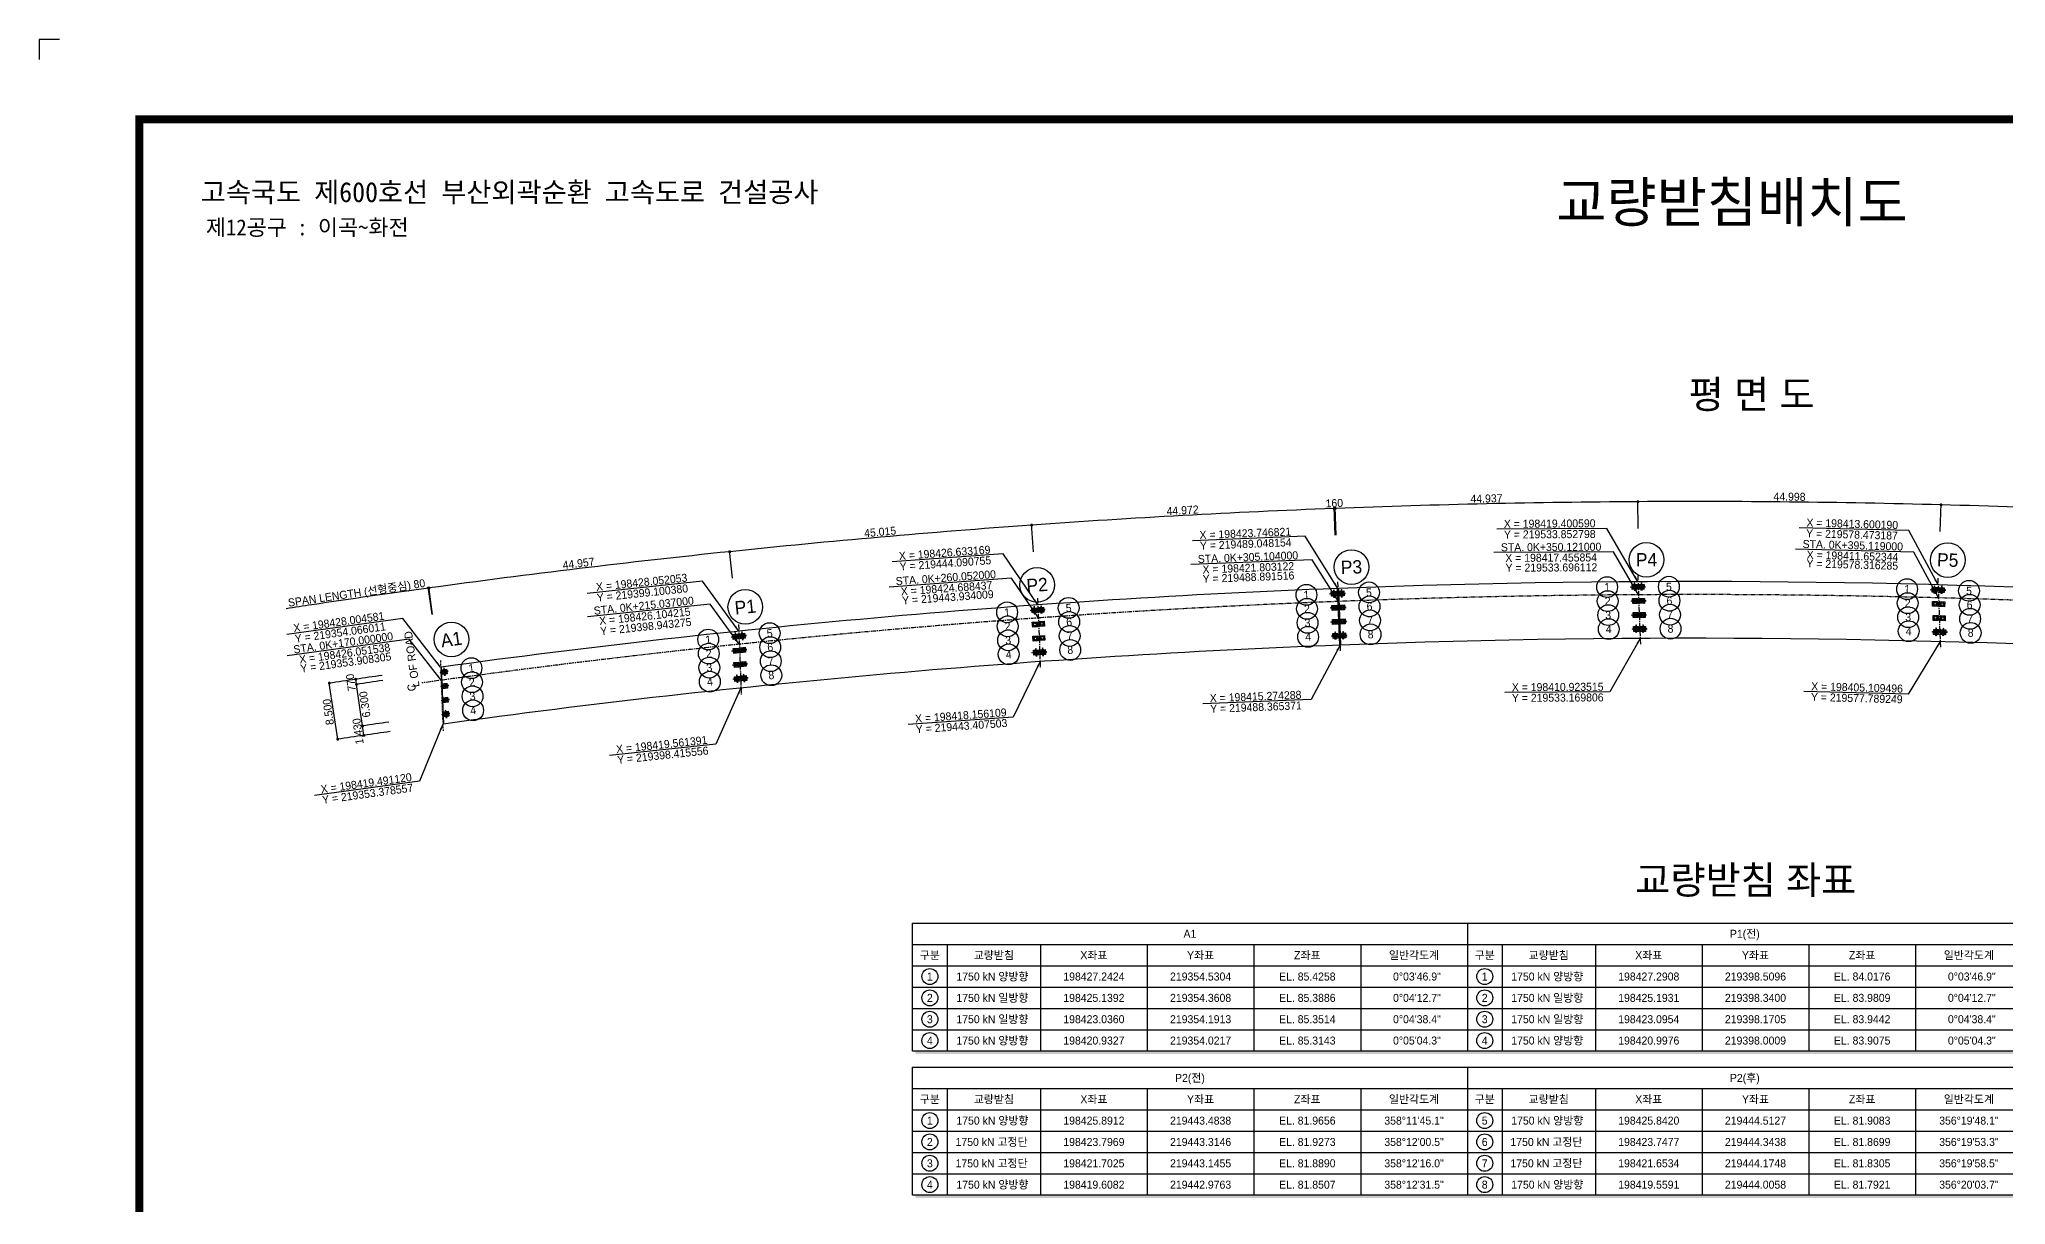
# Model space of a CAD drawing. Header units: feet. Extents: x 0 to 504600, y 0 to 356400.
# Drawn here: x 0 to 294842, y 181715 to 356400 of the extents above; entities that cross this region are included whole.
import ezdxf
from ezdxf.enums import TextEntityAlignment as Align

# ---------------------------------------------------------------- set-up
doc = ezdxf.new("R2010")
doc.units = ezdxf.units.FT
doc.header["$LTSCALE"] = 600
doc.header["$MEASUREMENT"] = 0
doc.linetypes.add('A-CENTR01', pattern=[2, 1.25, -0.25, 0.25, -0.25])
doc.linetypes.add('A-DASHD01', pattern=[0.75, 0.5, -0.25])
doc.layers.get('0').update_dxf_attribs({"linetype": 'CONTINUOUS'})
for name, color, linetype in [('1', 1, 'CONTINUOUS'), ('5', 5, 'CONTINUOUS'), ('CS-CNTL', 1, 'A-CENTR01'), ('CS-CONC-MAJR', 4, 'CONTINUOUS'), ('CS-DIML', 1, 'CONTINUOUS'), ('CS-DIMT', 3, 'CONTINUOUS'), ('CS-LEAL', 1, 'CONTINUOUS'), ('CS-LEAT', 3, 'CONTINUOUS'), ('CS-MISC', 3, 'CONTINUOUS'), ('CS-SYMB', 3, 'CONTINUOUS'), ('CS-TABL-LIN1', 4, 'CONTINUOUS'), ('CS-TABL-LIN2', 1, 'CONTINUOUS'), ('CS-TABL-TEX2', 3, 'CONTINUOUS'), ('CS-TEXT', 3, 'CONTINUOUS'), ('CX-BORD', 3, 'CONTINUOUS'), ('CX-BORD-LIN1', 4, 'CONTINUOUS'), ('CX-BORD-LIN2', 3, 'CONTINUOUS'), ('CX-BORD-TEX2', 7, 'CONTINUOUS'), ('CX-BORD-TEX3', 6, 'CONTINUOUS'), ('CX-MISC', 2, 'CONTINUOUS'), ('CZ-TEX1', 6, 'CONTINUOUS')]:
    doc.layers.add(name, color=color, linetype=linetype)
doc.styles.add('A_STANDARD', font='')
doc.styles.add('TB_TEXT', font='')
doc.styles.add('TB_WBTXT', font='')
doc.styles.add('TB_WMTXT', font='')
doc.styles.get('A_STANDARD').set_extended_font_data('Dotum')
doc.styles.get('TB_TEXT').set_extended_font_data('DotumChe')
doc.styles.get('TB_WBTXT').set_extended_font_data('Dotum')
doc.styles.get('TB_WMTXT').set_extended_font_data('DotumChe')

# ---------------------------------------------------------------- blocks, each defined once
blk = doc.blocks.new('CXBLKA1')
at = {"layer": 'CX-BORD-LIN1', "const_width": 2}
blk.add_lwpolyline([(796, 0), (0, 0), (0, 554), (796, 554)], close=True, dxfattribs=at)
at = {"layer": 'CX-MISC'}
blk.add_lwpolyline([(-20, 574), (-25, 574), (-25, 569)], dxfattribs=at)
at = {"layer": 'CX-BORD-LIN1', "style": 'TB_TEXT'}
for tag, height, p in [('TR_RDAT5', 3.5, (317.5, 33)), ('TR_DGN5', 3.5, (451.12, 33)), ('TR_CHK5', 3.5, (491.12, 33)), ('TR_APP5', 3.5, (531.12, 33)), ('TR_RNUM5', 3, (285.11, 32.64)), ('TR_RNUM4', 3, (285.11, 26.64)), ('TR_RDAT4', 3.5, (317.5, 27)), ('TR_DGN4', 3.5, (451.12, 27)), ('TR_CHK4', 3.5, (491.12, 27)), ('TR_APP4', 3.5, (531.12, 27)), ('TR_RNUM3', 3, (285.11, 20.64)), ('TR_RDAT3', 3.5, (317.5, 21)), ('TR_DGN3', 3.5, (451.12, 21)), ('TR_CHK3', 3.5, (491.12, 21)), ('TR_APP3', 3.5, (531.12, 21)), ('TR_RNUM2', 3, (285.11, 14.64)), ('TR_RDAT2', 3.5, (317.5, 15)), ('TR_DGN2', 3.5, (451.12, 15)), ('TR_CHK2', 3.5, (491.12, 15)), ('TR_APP2', 3.5, (531.12, 15)), ('TR_RNUM1', 3, (285.11, 8.64)), ('TR_RDAT1', 3.5, (317.5, 9)), ('TR_DGN1', 3.5, (451.12, 9)), ('TR_CHK1', 3.5, (491.12, 9)), ('TR_APP1', 3.5, (531.12, 9))]:
    blk.add_attdef(tag, text='', height=height, dxfattribs=at).set_placement(p, align=Align.MIDDLE_CENTER)
for tag, p in [('TR_RCON5', (342.3, 33)), ('TR_RCON4', (342.3, 27)), ('TR_RCON3', (342.3, 21)), ('TR_RCON2', (342.3, 15)), ('TR_RCON1', (342.3, 9))]:
    blk.add_attdef(tag, text='', height=3.5, dxfattribs=at).set_placement(p, align=Align.MIDDLE_LEFT)
at = {"layer": 'CX-BORD-LIN2', "style": 'TB_TEXT'}
blk.add_attdef('TD_VERSION', text='', height=3, rotation=90, dxfattribs=at).set_placement((800.5, 48.01), align=Align.MIDDLE_CENTER)
at = {"layer": 'CX-BORD-TEX2', "style": 'TB_WMTXT'}
for tag, height, p in [('TB_CNAME', 5, (15.34, 531.83)), ('TB_CSCOP', 4, (16.63, 523.83))]:
    blk.add_attdef(tag, text='', height=height, dxfattribs=at).set_placement(p, align=Align.BOTTOM_LEFT)
at = {"layer": 'CX-BORD-TEX2', "style": 'TB_WBTXT'}
for tag, height, p in [('TB_MTITIL', 10, (398, 533.33)), ('TB_STITL', 7, (398, 518.33))]:
    blk.add_attdef(tag, text='', height=height, dxfattribs=at).set_placement(p, align=Align.MIDDLE_CENTER)
at = {"layer": 'CX-BORD-TEX3', "style": 'TB_TEXT'}
for tag, height, p in [('TD_LNDST', 4.5, (215, 31.5)), ('TD_DSECT', 4.5, (605.5, 31.5)), ('TD_DDIST', 4.5, (654.5, 31.5)), ('TD_DNAME_TOP', 4.5, (755, 27.96)), ('TD_CSECT', 4.5, (605.5, 22.5)), ('TD_CDIST', 4.5, (654.5, 22.5)), ('TD_DNAME_MAIN', 4.5, (755, 21.47)), ('TD_CCOMP', 4.5, (215, 13.59)), ('TD_HSCAL', 4.5, (620.88, 13.75)), ('TD_VSCAL', 4.5, (656.86, 13.75)), ('TD_DNAME_BOT', 3, (755, 15.25)), ('TD_FIELD', 4.5, (180, 5.13)), ('TD_CSTEP', 4.5, (250.74, 5.13)), ('TD_DWGCODE', 4.5, (637, 4.79)), ('TD_DWGNO', 4.5, (755, 5))]:
    blk.add_attdef(tag, text='', height=height, dxfattribs=at).set_placement(p, align=Align.MIDDLE_CENTER)
for tag, height, width, p in [('TD_DCOMP', 4.5, 0.95, (215, 22.59)), ('TD_CNAME', 5, 0.78, (65, 7.6))]:
    blk.add_attdef(tag, text='', height=height, dxfattribs=dict(at, width=width)).set_placement(p, align=Align.MIDDLE_CENTER)
blk = doc.blocks.new('CXDIMDT2')
at = {"layer": 'CS-MISC', "const_width": 0.5}
blk.add_lwpolyline([(0.25, 0, 1), (-0.25, 0, 1)], format="xyb", close=True, dxfattribs=at)
blk = doc.blocks.new('일방향')
at = {"layer": '5'}
h = blk.add_hatch(color=3, dxfattribs=at)
h.dxf.hatch_style = 1
h.paths.add_polyline_path([(474350, 220633), (474574, 220695), (474574, 220572)])
h = blk.add_hatch(color=3, dxfattribs=at)
h.dxf.hatch_style = 1
h.paths.add_polyline_path([(474574, 220613), (474939, 220613), (474939, 220654), (474574, 220654)])
h = blk.add_hatch(color=3, dxfattribs=at)
h.dxf.hatch_style = 1
h.paths.add_polyline_path([(475163, 220633), (474939, 220695), (474939, 220572)])
at = {"color": 3, "linetype": 'Continuous'}
for p, q in [((474350, 220633), (474574, 220695)), ((474574, 220572), (474574, 220695)), ((475163, 220633), (474939, 220695))]:
    blk.add_line(p, q, dxfattribs=at)
at = {"color": 3}
for p, q in [((474574, 220572), (474350, 220633)), ((474939, 220572), (475163, 220633))]:
    blk.add_line(p, q, dxfattribs=at)
at = {"color": 3, "linetype": 'Continuous'}
for points in [[(474509, 220881), (475004, 220881), (475004, 220386), (474509, 220386)], [(474574, 220613), (474939, 220613), (474939, 220654), (474574, 220654)]]:
    blk.add_lwpolyline(points, close=True, dxfattribs=at)
at = {"color": 3}
blk.add_circle((474757, 220633), 139, dxfattribs=at)
at = {"layer": '1', "color": 3}
blk.add_circle((474757, 220633), 230, dxfattribs=at)
blk = doc.blocks.new('양방향')
at = {"layer": '5'}
h = blk.add_hatch(color=3, dxfattribs=at)
h.dxf.hatch_style = 1
h.paths.add_polyline_path([(475190, 220633), (475414, 220695), (475414, 220572)])
h = blk.add_hatch(color=3, dxfattribs=at)
h.dxf.hatch_style = 1
h.paths.add_polyline_path([(475414, 220613), (475779, 220613), (475779, 220654), (475414, 220654)])
h = blk.add_hatch(color=3, dxfattribs=at)
h.dxf.hatch_style = 1
h.paths.add_polyline_path([(475597, 221040), (475535, 220816), (475658, 220816)])
h = blk.add_hatch(color=3, dxfattribs=at)
h.dxf.hatch_style = 1
h.paths.add_polyline_path([(475597, 220227), (475535, 220451), (475658, 220451)])
h = blk.add_hatch(color=3, dxfattribs=at)
h.dxf.hatch_style = 1
h.paths.add_polyline_path([(475617, 220451), (475617, 220816), (475576, 220816), (475576, 220451)])
h = blk.add_hatch(color=3, dxfattribs=at)
h.dxf.hatch_style = 1
h.paths.add_polyline_path([(476003, 220633), (475779, 220695), (475779, 220572)])
at = {"color": 3, "linetype": 'Continuous'}
for p, q in [((475190, 220633), (475414, 220695)), ((475414, 220572), (475414, 220695)), ((475597, 221040), (475535, 220816)), ((475658, 220451), (475535, 220451)), ((475597, 220227), (475535, 220451)), ((476003, 220633), (475779, 220695))]:
    blk.add_line(p, q, dxfattribs=at)
at = {"color": 3}
for p, q in [((475414, 220572), (475190, 220633)), ((475658, 220816), (475597, 221040)), ((475658, 220451), (475597, 220227)), ((475779, 220572), (476003, 220633))]:
    blk.add_line(p, q, dxfattribs=at)
at = {"color": 3, "linetype": 'Continuous'}
for points in [[(475349, 220881), (475844, 220881), (475844, 220386), (475349, 220386)], [(475414, 220613), (475779, 220613), (475779, 220654), (475414, 220654)], [(475617, 220451), (475617, 220816), (475576, 220816), (475576, 220451)]]:
    blk.add_lwpolyline(points, close=True, dxfattribs=at)
at = {"color": 3}
blk.add_circle((475597, 220633), 139, dxfattribs=at)
at = {"layer": '1', "color": 3}
blk.add_circle((475597, 220633), 230, dxfattribs=at)
blk = doc.blocks.new('고정단')
at = {"color": 3, "linetype": 'Continuous'}
blk.add_lwpolyline([(474509, 219921), (475004, 219921), (475004, 219426), (474509, 219426)], close=True, dxfattribs=at)
for radius in [230, 139]:
    blk.add_circle((474757, 219673), radius, dxfattribs=at)

msp = doc.modelspace()

# ---------------------------------------------------------------- linework, layer by layer
at = {"layer": 'CS-CNTL'}
for p, q in [((194667, 275084), (195072, 264592)), ((239671, 276090), (240076, 265592)), ((284664, 275632), (285071, 265117)), ((149685, 272611), (150090, 262114)), ((104844, 268679), (105250, 258164))]:
    msp.add_line(p, q, dxfattribs=at)
at = {"layer": 'CS-CNTL', "linetype": 'A-DASHD01'}
msp.add_line((60134, 263286), (60540, 252743), dxfattribs=at)
at = {"layer": 'CS-CNTL'}
msp.add_arc((248072, -1106834), 1380000, 84.533354, 97.9437, dxfattribs=at)
msp.add_arc((248072, -1106834), 1380000, 84.533354, 97.9437, dxfattribs=at)
msp.add_arc((248072, -1106834), 1380000, 84.533354, 97.9437, dxfattribs=at)
at = {"layer": 'CS-CONC-MAJR'}
for p, q in [((194626, 274082), (194954, 265588)), ((194785, 274088), (195114, 265594)), ((60252, 262293), (60581, 253758))]:
    msp.add_line(p, q, dxfattribs=at)
for radius, start, end in [(1381950, 86.615833, 92.209808), (1381950, 92.216442, 97.811195), (1373450, 92.216463, 97.846009), (1373450, 86.581068, 92.209788)]:
    msp.add_arc((248072, -1106834), radius, start, end, dxfattribs=at)
at = {"layer": 'CS-DIML'}
for p, q in [((194316, 282076), (194154, 286273)), ((194477, 282082), (194315, 286279)), ((239725, 283091), (239700, 287291)), ((285043, 282624), (285155, 286822)), ((149090, 279587), (148791, 283776)), ((103926, 275621), (103491, 279799)), ((58894, 270182), (58322, 274343)), ((58974, 270193), (58402, 274353)), ((40864, 271629), (40864, 271629)), ((44740, 251481), (43481, 259887)), ((44740, 251481), (43481, 259887)), ((44740, 251481), (43481, 259887)), ((47555, 259713), (47443, 260475)), ((47555, 259713), (47443, 260475)), ((47555, 259713), (47443, 260475)), ((48470, 253480), (47555, 259713)), ((48470, 253480), (47555, 259713)), ((48470, 253480), (47555, 259713)), ((48678, 252065), (48470, 253480)), ((48678, 252065), (48470, 253480)), ((48678, 252065), (48470, 253480))]:
    msp.add_line(p, q, dxfattribs=at)
for centre, radius, start, end in [((248072, -1106834), 1393950, 92.216447, 94.083625), ((248072, -1106834), 1393950, 92.213125, 92.216447), ((248072, -1106834), 1393950, 92.209804, 92.213125), ((248072, -1106834), 1393950, 90.344079, 92.209804), ((248072, -1106834), 1393950, 88.475821, 90.344079), ((248072, -1106834), 1393950, 86.607896, 88.475821), ((248072, -1106834), 1393950, 94.083625, 95.952588), ((248072, -1106834), 1393950, 95.952588, 97.819144), ((190862, 278355), 0.5, 32.21312, 92.21313), ((236028, 279558), 0.5, 30.34408, 90.34408), ((281069, 279515), 0.5, 28.47582, 88.47582), ((145775, 275607), 0.5, 34.08362, 94.08362), ((221315, -928834), 1213950, 98.548585, 98.731711), ((248072, -1106834), 1393950, 97.822465, 98.548585), ((248072, -1106834), 1393950, 97.819144, 97.822465), ((100588, 271750), 0.5, 35.95259, 95.95259), ((55458, 266494), 0.5, 37.82246, 97.82247), ((248072, -1106834), 1381950, 98.347571, 98.513646), ((248072, -1106834), 1381950, 98.347571, 98.513646), ((248072, -1106834), 1381950, 98.347571, 98.513646), ((248072, -1106834), 1381950, 98.181496, 98.347571), ((248072, -1106834), 1381950, 98.181496, 98.347571), ((248072, -1106834), 1381950, 98.181496, 98.347571), ((248072, -1106834), 1381180, 98.181496, 98.347571), ((248072, -1106834), 1381180, 98.181496, 98.347571), ((248072, -1106834), 1381180, 98.181496, 98.347571), ((248072, -1106834), 1374880, 98.181496, 98.347571), ((248072, -1106834), 1374880, 98.181496, 98.347571), ((248072, -1106834), 1374880, 98.181496, 98.347571), ((248072, -1106834), 1373450, 98.347571, 98.513646), ((248072, -1106834), 1373450, 98.347571, 98.513646), ((248072, -1106834), 1373450, 98.347571, 98.513646), ((248072, -1106834), 1373450, 98.181496, 98.347571), ((248072, -1106834), 1373450, 98.181496, 98.347571), ((248072, -1106834), 1373450, 98.181496, 98.347571)]:
    msp.add_arc(centre, radius, start, end, dxfattribs=at)
at = {"layer": 'CS-LEAL'}
for p, q in [((235042, 283063), (218524, 282963)), ((239709, 275090), (235042, 283063)), ((280298, 282750), (263872, 283187)), ((189781, 281901), (172914, 281249)), ((194705, 274085), (189781, 281901)), ((284703, 274630), (280298, 282750)), ((144547, 279262), (127872, 278072)), ((149723, 271612), (144547, 279262)), ((190862, 278356), (172681, 277653)), ((194781, 272136), (190862, 278355)), ((236028, 279558), (218103, 279451)), ((239785, 273141), (236028, 279558)), ((281069, 279515), (263319, 279988)), ((284778, 272677), (281069, 279515)), ((99459, 275155), (82154, 273351)), ((104883, 267678), (99459, 275155)), ((145775, 275608), (127417, 274297)), ((149799, 269662), (145776, 275608)), ((100588, 271750), (82177, 269830)), ((104958, 265725), (100588, 271750)), ((54508, 269579), (37136, 267192)), ((60173, 262282), (54508, 269579)), ((55458, 266494), (37173, 263982)), ((60248, 260324), (55458, 266494)), ((195034, 265591), (190727, 257419)), ((240038, 266592), (235467, 258565)), ((285032, 266118), (280202, 258244)), ((150052, 263113), (146014, 254805)), ((105211, 259166), (101447, 250730)), ((190727, 257419), (174455, 256790)), ((235467, 258565), (219721, 258470)), ((280202, 258244), (264588, 258659)), ((60501, 253747), (57014, 245193)), ((146014, 254805), (130293, 253682)), ((101447, 250730), (85495, 249067)), ((57014, 245193), (41240, 243026))]:
    msp.add_line(p, q, dxfattribs=at)
for points in [[(194705, 274085), (194360, 274908), (194705, 274085), (194112, 274751)], [(239709, 275090), (239391, 275924), (239709, 275090), (239138, 275776)], [(284703, 274630), (284412, 275474), (284703, 274630), (284154, 275334)], [(149723, 271612), (149352, 272423), (149723, 271612), (149109, 272258)], [(194781, 272136), (194436, 272959), (194781, 272136), (194188, 272803)], [(239785, 273141), (239467, 273974), (239785, 273141), (239213, 273826)], [(284778, 272677), (284488, 273521), (284778, 272677), (284230, 273381)], [(104883, 267678), (104485, 268476), (104883, 267678), (104248, 268304)], [(149799, 269662), (149427, 270473), (149799, 269662), (149184, 270309)], [(104958, 265725), (104560, 266523), (104958, 265725), (104323, 266351)], [(195034, 265591), (194494, 264881), (195034, 265591), (194753, 264744)], [(240038, 266592), (239475, 265900), (240038, 266592), (239730, 265755)], [(285032, 266118), (284447, 265445), (285032, 266118), (284697, 265291)], [(60173, 262282), (59749, 263067), (60173, 262282), (59517, 262887)], [(150052, 263113), (149535, 262386), (150052, 263113), (149799, 262258)], [(60248, 260324), (59825, 261109), (60248, 260324), (59593, 260929)], [(105211, 259166), (104719, 258422), (105211, 259166), (104987, 258302)], [(60501, 253747), (60033, 252988), (60501, 253747), (60305, 252877)]]:
    msp.add_solid(points, dxfattribs=at)
at = {"layer": 'CS-SYMB'}
for centre, radius in [((240983, 278389), 2600), ((286154, 278347), 2600), ((149608, 274610), 2600), ((196746, 277295), 2600), ((190001, 273132), 1560), ((199371, 273495), 1560), ((235081, 274292), 1560), ((244346, 274348), 1560), ((280063, 273983), 1560), ((289351, 273736), 1560), ((105860, 271317), 2600), ((145109, 270510), 1560), ((154336, 271169), 1560), ((190082, 271034), 1560), ((199452, 271396), 1560), ((235162, 272193), 1560), ((235243, 270093), 1560), ((244427, 272249), 1560), ((244508, 270149), 1560), ((280144, 271880), 1560), ((280225, 269777), 1560), ((289433, 271633), 1560), ((61794, 266452), 2600), ((109511, 267386), 1560), ((145190, 268411), 1560), ((154417, 269069), 1560), ((154498, 266970), 1560), ((190163, 268935), 1560), ((190243, 266837), 1560), ((199533, 269298), 1560), ((199614, 267199), 1560), ((235324, 267994), 1560), ((244589, 268049), 1560), ((280306, 267675), 1560), ((289514, 269530), 1560), ((289596, 267427), 1560), ((100299, 266425), 1560), ((100380, 264322), 1560), ((109592, 265283), 1560), ((145271, 266311), 1560), ((145352, 264211), 1560), ((154579, 264870), 1560), ((64796, 262140), 1560), ((100460, 262219), 1560), ((109673, 263180), 1560), ((109754, 261077), 1560), ((64878, 260031), 1560), ((64959, 257923), 1560), ((100541, 260116), 1560), ((65041, 255814), 1560)]:
    msp.add_circle(centre, radius, dxfattribs=at)
at = {"layer": 'CS-TABL-LIN1'}
for points in [[(130928, 223915), (380528, 223915), (380528, 204715), (130928, 204715)], [(130928, 202315), (380528, 202315), (380528, 183115), (130928, 183115)]]:
    msp.add_lwpolyline(points, close=True, dxfattribs=at)
at = {"layer": 'CS-TABL-LIN2'}
for p, q in [((136128, 223915), (136128, 223915)), ((150128, 223915), (150128, 223915)), ((166128, 223915), (166128, 223915)), ((182128, 223915), (182128, 223915)), ((198128, 223915), (198128, 223915)), ((214128, 223915), (214128, 204715)), ((219328, 223915), (219328, 223915)), ((233328, 223915), (233328, 223915)), ((249328, 223915), (249328, 223915)), ((265328, 223915), (265328, 223915)), ((281328, 223915), (281328, 223915)), ((130928, 220715), (380528, 220715)), ((136128, 220715), (136128, 204715)), ((136128, 220715), (136128, 204715)), ((150128, 220715), (150128, 204715)), ((166128, 220715), (166128, 204715)), ((182128, 220715), (182128, 204715)), ((198128, 220715), (198128, 204715)), ((219328, 220715), (219328, 204715)), ((233328, 220715), (233328, 204715)), ((249328, 220715), (249328, 204715)), ((265328, 220715), (265328, 204715)), ((281328, 220715), (281328, 204715)), ((130928, 217515), (380528, 217515)), ((130928, 214315), (380528, 214315)), ((130928, 211115), (380528, 211115)), ((130928, 207915), (380528, 207915)), ((136128, 202315), (136128, 202315)), ((150128, 202315), (150128, 202315)), ((166128, 202315), (166128, 202315)), ((182128, 202315), (182128, 202315)), ((198128, 202315), (198128, 202315)), ((214128, 202315), (214128, 183115)), ((219328, 202315), (219328, 202315)), ((233328, 202315), (233328, 202315)), ((249328, 202315), (249328, 202315)), ((265328, 202315), (265328, 202315)), ((281328, 202315), (281328, 202315)), ((130928, 199115), (380528, 199115)), ((136128, 199115), (136128, 183115)), ((150128, 199115), (150128, 183115)), ((166128, 199115), (166128, 183115)), ((182128, 199115), (182128, 183115)), ((198128, 199115), (198128, 183115)), ((219328, 199115), (219328, 183115)), ((233328, 199115), (233328, 183115)), ((249328, 199115), (249328, 183115)), ((265328, 199115), (265328, 183115)), ((281328, 199115), (281328, 183115)), ((130928, 195915), (380528, 195915)), ((130928, 192715), (380528, 192715)), ((130928, 189515), (380528, 189515)), ((130928, 186315), (380528, 186315))]:
    msp.add_line(p, q, dxfattribs=at)
for centre in [(133528, 215915), (216728, 215915), (133528, 212715), (216728, 212715), (133528, 209515), (216728, 209515), (133528, 206315), (216728, 206315), (133528, 194315), (216728, 194315), (133528, 191115), (216728, 191115), (133528, 187915), (216728, 187915), (133528, 184715), (216728, 184715)]:
    msp.add_circle(centre, 1200, dxfattribs=at)
for points in [[(131328, 204715), (380928, 204715), (131328, 204315), (380928, 204315)], [(131328, 183115), (380928, 183115), (131328, 182715), (380928, 182715)]]:
    msp.add_solid(points, dxfattribs=at)

# ---------------------------------------------------------------- block references
at = {"linetype": 'ByBlock', "xscale": 1.5, "yscale": 1.5, "zscale": 1.5}
for name, p, rotation in [('양방향', (-466621, -72483), 1.279785), ('양방향', (-476580, -49149), 359.400853), ('양방향', (-432644, -49598), 359.400853), ('양방향', (-441778, -25990), 357.5250399999999), ('양방향', (-537891, -111756), 4.221149), ('양방향', (-538710, -108347), 3.94336), ('양방향', (-505075, -86710), 2.356676), ('일방향', (-503735, -88767), 2.356676), ('양방향', (-510561, -73465), 1.279785), ('일방향', (-509220, -75535), 1.279785), ('일방향', (-465287, -74555), 1.279785), ('일방향', (-475239, -51261), 359.400853), ('고정단', (-431288, -50271), 359.400853), ('고정단', (-440375, -26708), 357.5250399999999), ('고정단', (-536659, -112336), 4.221149), ('고정단', (-537471, -108932), 3.94336), ('일방향', (-503653, -90876), 2.356676), ('일방향', (-509139, -77634), 1.279785), ('일방향', (-465213, -76655), 1.279785), ('양방향', (-466392, -78782), 1.279785), ('일방향', (-475158, -53361), 359.400853), ('양방향', (-476337, -55447), 359.400853), ('고정단', (-431208, -52374), 359.400853), ('고정단', (-440294, -28811), 357.5250399999999), ('양방향', (-569895, -137872), 6.086777), ('양방향', (-570816, -134485), 5.808498), ('고정단', (-536578, -114444), 4.221149), ('고정단', (-537390, -111041), 3.94336), ('양방향', (-504831, -93036), 2.356676), ('양방향', (-510318, -79760), 1.279785), ('양방향', (-432402, -55907), 359.400853), ('양방향', (-441534, -32298), 357.5250399999999), ('일방향', (-568561, -139847), 6.086777), ('일방향', (-568480, -141956), 6.086777), ('일방향', (-569481, -136466), 5.808498), ('일방향', (-569400, -138574), 5.808498), ('양방향', (-537648, -118082), 4.221149), ('양방향', (-538467, -114672), 3.94336), ('양방향', (-602011, -161784), 7.684409), ('일방향', (-600681, -163723), 7.684409), ('양방향', (-569651, -144198), 6.086777), ('양방향', (-570573, -140810), 5.808498), ('일방향', (-600600, -165832), 7.684409), ('양방향', (-601768, -168109), 7.684409)]:
    msp.add_blockref(name, p, dxfattribs=dict(at, rotation=rotation))
at = {"layer": 'CS-SYMB', "xscale": 439.999999999997, "yscale": 439.999999999997, "zscale": 439.999999999997, "rotation": 6.820508000000328}
for p in [(194161, 286073), (194161, 286073), (194323, 286079), (194323, 286079), (239701, 287091), (239701, 287091), (285149, 286622), (285149, 286622), (148805, 283577), (148805, 283577), (103512, 279600), (103512, 279600), (58350, 274144), (58430, 274155), (58430, 274155), (43481, 259887), (43481, 259887), (43481, 259887), (47443, 260475), (47443, 260475), (47443, 260475), (47555, 259713), (47555, 259713), (47555, 259713), (47555, 259713), (47555, 259713), (47555, 259713), (48470, 253480), (48470, 253480), (48470, 253480), (48470, 253480), (48470, 253480), (48470, 253480), (44740, 251481), (44740, 251481), (44740, 251481), (48678, 252065), (48678, 252065), (48678, 252065)]:
    msp.add_blockref('CXDIMDT2', p, dxfattribs=at)
at = {"layer": 'CX-BORD'}
ref = msp.add_blockref('CXBLKA1', (15000, 12000), dxfattribs=dict(at, xscale=600, yscale=600, zscale=600))
ref.add_attrib('TB_MTITIL', '교량받침배치도', dxfattribs={"layer": 'CX-BORD-TEX2', "height": 6000, "style": 'TB_WBTXT'}).set_placement((253800, 331996), align=Align.MIDDLE_CENTER)
ref.add_attrib('TB_CNAME', '고속국도 제600호선 부산외곽순환 고속도로 건설공사', dxfattribs={"layer": 'CX-BORD-TEX2', "height": 3000, "style": 'TB_WMTXT'}).set_placement((24207, 331099), align=Align.BOTTOM_LEFT)
ref.add_attrib('TB_CSCOP', '제12공구 : 이곡~화전', dxfattribs={"layer": 'CX-BORD-TEX2', "height": 2400, "style": 'TB_WMTXT'}).set_placement((24981, 326299), align=Align.BOTTOM_LEFT)

# ---------------------------------------------------------------- texts
at = {"layer": 'CS-DIMT', "style": 'A_STANDARD'}
for s, rotation, p in [('44.972', 363.15004, (171462, 285209)), ('160', 362.21479, (194194, 286274)), ('44.937', 361.27694, (217003, 286969)), ('44.998', 359.40995, (262429, 287242)), ('45.015', 365.01811, (126125, 281972)), ('44.957', 6.88587, (80925, 277260)), ('SPAN LENGTH (선형중심) 80', 8.26962, (47657, 272835)), ('770', 97.84935, (47301, 260065)), ('770', 97.84935, (47301, 260065)), ('770', 97.84935, (47301, 260065)), ('8.500', 97.84935, (43913, 255655)), ('8.500', 97.84935, (43913, 255655)), ('8.500', 97.84935, (43913, 255655)), ('6.300', 97.84935, (49398, 256789)), ('1.430', 97.84935, (48377, 252743)), ('1.430', 97.84935, (48377, 252743)), ('1.430', 97.84935, (48377, 252743))]:
    msp.add_text(s, height=1200, rotation=rotation, dxfattribs=at).set_placement(p, align=Align.CENTER)
for s, p in [('L OF ROAD', (57022, 259364)), ('C', (56489, 258761))]:
    msp.add_text(s, height=1200, rotation=97.84935, dxfattribs=at).set_placement(p)
at = {"layer": 'CS-LEAT', "style": 'A_STANDARD'}
for s, rotation, p in [('X = 198423.746821', 2.21312, (180854, 281756)), ('X = 198419.400590', 0.34408, (226475, 283211)), ('X = 198413.600190', 358.47582, (271827, 283176)), ('X = 198426.633169', 4.08363, (135790, 278838)), ('Y = 219489.048154', 362.21312, (180915, 280157)), ('STA. 0K+350.121000', 360.34408, (226683, 279702)), ('Y = 219533.852798', 360.34408, (226485, 281611)), ('STA. 0K+395.119000', 358.47582, (271903, 279959)), ('Y = 219578.473187', 358.47582, (271785, 281576)), ('Y = 219444.090755', 364.08362, (135904, 277242)), ('STA. 0K+305.104000', 362.21312, (181248, 278184)), ('X = 198421.803122', 362.21312, (181310, 276585)), ('X = 198417.455854', 360.34408, (226693, 278102)), ('Y = 219533.696112', 360.34408, (226735, 276623)), ('Y = 219578.316285', 358.47582, (271827, 277063)), ('X = 198411.652344', 358.47582, (271860, 278360)), ('X = 198428.052053 ', 5.95259, (90592, 274436)), ('Y = 219399.100380', 365.95259, (90486, 272812)), ('STA. 0K+260.052000', 364.08362, (135962, 275108)), ('X = 198424.688437', 364.08362, (136076, 273512)), ('Y = 219488.891516', 362.21312, (181331, 275178)), ('STA. 0K+215.037000', 365.95259, (90691, 270919)), ('Y = 219443.934009', 364.08362, (136269, 272164)), ('X = 198428.004581', 7.82247, (44988, 268473)), ('Y = 219354.066011', 7.82247, (45205, 266888)), ('X = 198426.104215', 365.95259, (90857, 269328)), ('Y = 219398.943275', 365.95259, (91002, 267783)), ('STA. 0K+170.000000', 7.82247, (45647, 265348)), ('X = 198426.051538', 7.82247, (45865, 263763)), ('Y = 219353.908305', 7.82247, (46036, 262397)), ('X = 198410.923515', 0.34408, (227673, 258718)), ('X = 198405.109496', 358.47582, (272544, 258648)), ('X = 198415.274288', 2.21312, (182395, 257297)), ('Y = 219488.365371', 362.21312, (182457, 255698)), ('Y = 219533.169806', 360.34408, (227683, 257118)), ('Y = 219577.789249', 358.47582, (272501, 257048)), ('X = 198418.156109', 4.08363, (138211, 254448)), ('Y = 219443.407503', 364.08362, (138325, 252852)), ('X = 198419.561391', 5.95259, (93385, 250090)), ('Y = 219398.415556', 365.95259, (93551, 248499)), ('X = 198419.491120', 7.82247, (49092, 244307)), ('Y = 219353.378557', 7.82247, (49310, 242721))]:
    msp.add_text(s, height=1200, rotation=rotation, dxfattribs=at).set_placement(p, align=Align.CENTER)
at = {"layer": 'CS-SYMB', "style": 'A_STANDARD'}
for s, rotation, p in [('1', 360.34408, (235085, 273692)), ('5', 360.34408, (244350, 273748)), ('1', 358.47582, (280047, 273383)), ('5', 358.47582, (289335, 273136)), ('5', 364.08362, (154379, 270570)), ('1', 362.21312, (190024, 272533)), ('2', 362.21312, (190105, 270434)), ('5', 362.21312, (199394, 272895)), ('6', 362.21312, (199475, 270797)), ('2', 360.34408, (235166, 271593)), ('6', 360.34408, (244431, 271649)), ('2', 358.47582, (280128, 271281)), ('6', 358.47582, (289417, 271033)), ('1', 364.08362, (145152, 269912)), ('2', 364.08362, (145233, 267812)), ('6', 364.08362, (154460, 268471)), ('3', 362.21312, (190186, 268336)), ('7', 362.21312, (199556, 268698)), ('3', 360.34408, (235246, 269493)), ('4', 360.34408, (235327, 267394)), ('7', 360.34408, (244512, 269549)), ('8', 360.34408, (244593, 267449)), ('3', 358.47582, (280209, 269178)), ('7', 358.47582, (289498, 268930)), ('1', 365.95259, (100361, 265829)), ('5', 365.95259, (109573, 266789)), ('6', 365.95259, (109654, 264686)), ('3', 364.08362, (145314, 265713)), ('7', 364.08362, (154541, 266371)), ('8', 364.08362, (154622, 264272)), ('4', 362.21312, (190267, 266237)), ('8', 362.21312, (199637, 266600)), ('4', 358.47582, (280290, 267075)), ('8', 358.47582, (289580, 266827)), ('1', 7.82247, (64878, 261546)), ('2', 365.95259, (100442, 263726)), ('3', 365.95259, (100523, 261622)), ('7', 365.95259, (109735, 262583)), ('4', 364.08362, (145394, 263613)), ('2', 7.82247, (64959, 259437)), ('4', 365.95259, (100603, 259519)), ('8', 365.95259, (109816, 260480)), ('3', 7.82247, (65041, 257329)), ('4', 7.82247, (65122, 255220))]:
    msp.add_text(s, height=1200, rotation=rotation, dxfattribs=at).set_placement(p, align=Align.CENTER)
at = {"layer": 'CS-TABL-TEX2', "style": 'A_STANDARD'}
for s, p in [('A1', (172528, 222315)), ('P1(전)', (255728, 222315)), ('구분', (133528, 219115)), ('교량받침', (143128, 219115)), ('X좌표', (158128, 219115)), ('Y좌표', (174128, 219115)), ('Z좌표', (190128, 219115)), ('일반각도계', (206128, 219115)), ('구분', (216728, 219115)), ('교량받침', (226328, 219115)), ('X좌표', (241328, 219115)), ('Y좌표', (257328, 219115)), ('Z좌표', (273328, 219115)), ('일반각도계', (289328, 219115)), ('1', (133528, 215915)), ('1750 kN 양방향 ', (143128, 215915)), ('198427.2424', (158128, 215915)), ('219354.5304', (174128, 215915)), ('EL. 85.4258', (190128, 215915)), ('  0°03\'46.9"', (206128, 215915)), ('1', (216728, 215915)), ('1750 kN 양방향 ', (226328, 215915)), ('198427.2908', (241328, 215915)), ('219398.5096', (257328, 215915)), ('EL. 84.0176', (273328, 215915)), ('  0°03\'46.9"', (289328, 215915)), ('2', (133528, 212715)), ('1750 kN 일방향 ', (143128, 212715)), ('198425.1392', (158128, 212715)), ('219354.3608', (174128, 212715)), ('EL. 85.3886', (190128, 212715)), ('  0°04\'12.7"', (206128, 212715)), ('2', (216728, 212715)), ('1750 kN 일방향 ', (226328, 212715)), ('198425.1931', (241328, 212715)), ('219398.3400', (257328, 212715)), ('EL. 83.9809', (273328, 212715)), ('  0°04\'12.7"', (289328, 212715)), ('3', (133528, 209515)), ('1750 kN 일방향 ', (143128, 209515)), ('198423.0360', (158128, 209515)), ('219354.1913', (174128, 209515)), ('EL. 85.3514', (190128, 209515)), ('  0°04\'38.4"', (206128, 209515)), ('3', (216728, 209515)), ('1750 kN 일방향 ', (226328, 209515)), ('198423.0954', (241328, 209515)), ('219398.1705', (257328, 209515)), ('EL. 83.9442', (273328, 209515)), ('  0°04\'38.4"', (289328, 209515)), ('4', (133528, 206315)), ('1750 kN 양방향 ', (143128, 206315)), ('198420.9327', (158128, 206315)), ('219354.0217', (174128, 206315)), ('EL. 85.3143', (190128, 206315)), ('  0°05\'04.3"', (206128, 206315)), ('4', (216728, 206315)), ('1750 kN 양방향 ', (226328, 206315)), ('198420.9976', (241328, 206315)), ('219398.0009', (257328, 206315)), ('EL. 83.9075', (273328, 206315)), ('  0°05\'04.3"', (289328, 206315)), ('P2(전)', (172528, 200715)), ('P2(후)', (255728, 200715)), ('구분', (133528, 197515)), ('교량받침', (143128, 197515)), ('X좌표', (158128, 197515)), ('Y좌표', (174128, 197515)), ('Z좌표', (190128, 197515)), ('일반각도계', (206128, 197515)), ('구분', (216728, 197515)), ('교량받침', (226328, 197515)), ('X좌표', (241328, 197515)), ('Y좌표', (257328, 197515)), ('Z좌표', (273328, 197515)), ('일반각도계', (289328, 197515)), ('1', (133528, 194315)), ('1750 kN 양방향 ', (143128, 194315)), ('198425.8912', (158128, 194315)), ('219443.4838', (174128, 194315)), ('EL. 81.9656', (190128, 194315)), ('358°11\'45.1"', (206128, 194315)), ('5', (216728, 194315)), ('1750 kN 양방향 ', (226328, 194315)), ('198425.8420', (241328, 194315)), ('219444.5127', (257328, 194315)), ('EL. 81.9083', (273328, 194315)), ('356°19\'48.1"', (289328, 194315)), ('2', (133528, 191115)), ('1750 kN 고정단', (142783, 191115)), ('198423.7969', (158128, 191115)), ('219443.3146', (174128, 191115)), ('EL. 81.9273', (190128, 191115)), ('358°12\'00.5"', (206128, 191115)), ('6', (216728, 191115)), ('1750 kN 고정단', (225983, 191115)), ('198423.7477', (241328, 191115)), ('219444.3438', (257328, 191115)), ('EL. 81.8699', (273328, 191115)), ('356°19\'53.3"', (289328, 191115)), ('3', (133528, 187915)), ('1750 kN 고정단', (142783, 187915)), ('198421.7025', (158128, 187915)), ('219443.1455', (174128, 187915)), ('EL. 81.8890', (190128, 187915)), ('358°12\'16.0"', (206128, 187915)), ('7', (216728, 187915)), ('1750 kN 고정단', (225983, 187915)), ('198421.6534', (241328, 187915)), ('219444.1748', (257328, 187915)), ('EL. 81.8305', (273328, 187915)), ('356°19\'58.5"', (289328, 187915)), ('4', (133528, 184715)), ('1750 kN 양방향 ', (143128, 184715)), ('198419.6082', (158128, 184715)), ('219442.9763', (174128, 184715)), ('EL. 81.8507', (190128, 184715)), ('358°12\'31.5"', (206128, 184715)), ('8', (216728, 184715)), ('1750 kN 양방향 ', (226328, 184715)), ('198419.5591', (241328, 184715)), ('219444.0058', (257328, 184715)), ('EL. 81.7921', (273328, 184715)), ('356°20\'03.7"', (289328, 184715))]:
    msp.add_text(s, height=1200, dxfattribs=at).set_placement(p, align=Align.MIDDLE_CENTER)
at = {"layer": 'CS-TEXT', "style": 'A_STANDARD'}
for s, rotation, p in [('P3', 362.21312, (196784, 276296)), ('P4', 360.34408, (240989, 277389)), ('P5', 358.47582, (286127, 277348)), ('P2', 364.08362, (149679, 273613)), ('P1', 365.95259, (105964, 270323)), ('A1', 7.82247, (61930, 265462))]:
    msp.add_text(s, height=2000, rotation=rotation, dxfattribs=at).set_placement(p, align=Align.CENTER)
at = {"layer": 'CZ-TEX1', "style": 'A_STANDARD'}
for s, p in [('평 면 도', (256741, 301086)), ('교량받침 좌표', (255873, 228287))]:
    msp.add_text(s, height=4200, dxfattribs=at).set_placement(p, align=Align.CENTER)

doc.saveas('drawing.dxf')
